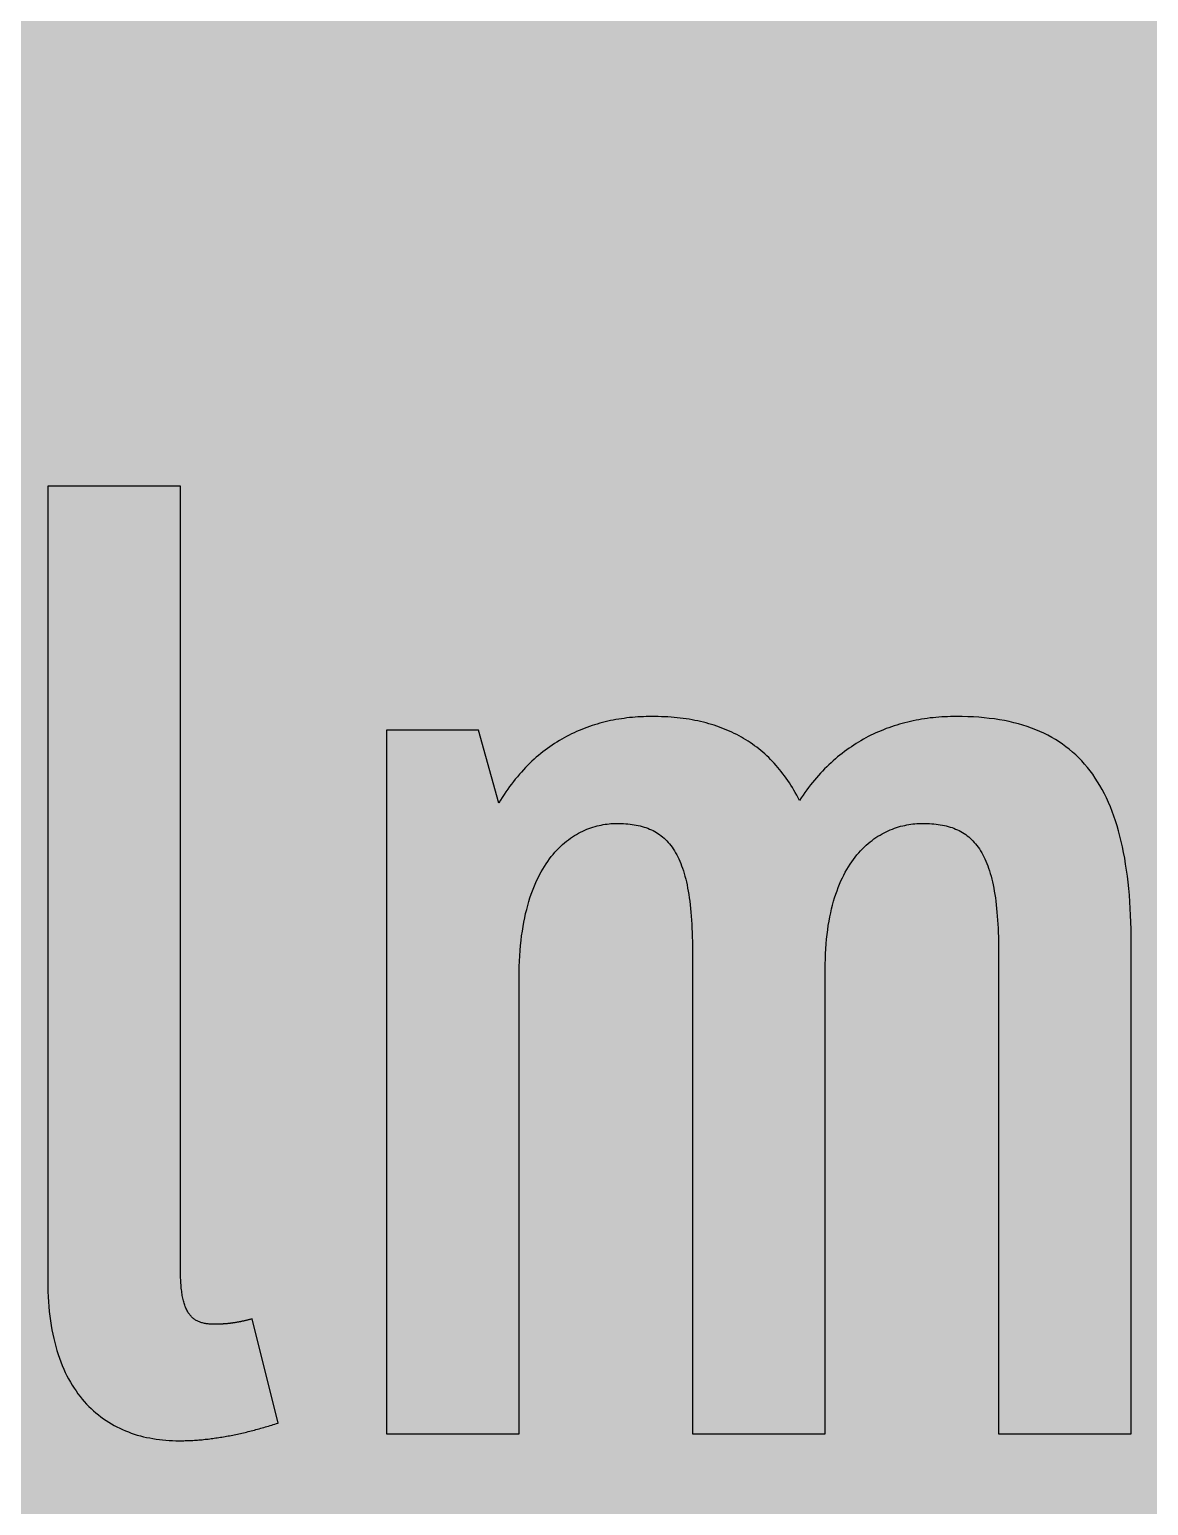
# Model space of a CAD drawing. Header units: millimetres. Extents: x 0 to 212, y 0 to 212.
# Drawn here: x 86.7 to 127.5, y 93.4 to 147.2 of the extents above; entities that cross this region are included whole.
import ezdxf

# ---------------------------------------------------------------- set-up
doc = ezdxf.new("R2010")
doc.units = ezdxf.units.MM

msp = doc.modelspace()

# ---------------------------------------------------------------- hatches: boundary and pattern name
for color, points in [(254, [(14.1633, 0.0536), (13.9878, 0.0533), (13.8125, 0.0559), (13.6373, 0.061), (13.462, 0.0686), (13.2893, 0.0787), (13.114, 0.0914), (12.9413, 0.1041), (12.7686, 0.1219), (12.5959, 0.1397), (12.4231, 0.16), (12.2504, 0.1829), (12.0777, 0.2057), (11.9075, 0.2337), (11.7373, 0.2616), (11.5672, 0.2921), (11.397, 0.3251), (11.2268, 0.3607), (11.0592, 0.3988), (10.8915, 0.4369), (10.7239, 0.4775), (10.5562, 0.5207), (10.3886, 0.5664), (10.2235, 0.6121), (10.0584, 0.6629), (9.8933, 0.7137), (9.7307, 0.7671), (9.5682, 0.8204), (9.4056, 0.8788), (9.2431, 0.9373), (9.083, 0.9982), (8.923, 1.0617), (8.763, 1.1252), (8.6055, 1.1938), (8.4455, 1.2624), (8.2906, 1.331), (8.1331, 1.4046), (7.9781, 1.4783), (7.8232, 1.5545), (7.6708, 1.6332), (7.5184, 1.7145), (7.366, 1.7958), (7.2161, 1.8796), (7.0663, 1.966), (6.919, 2.0523), (6.7716, 2.1438), (6.6243, 2.2352), (6.4795, 2.3266), (6.3348, 2.4232), (6.19, 2.5197), (6.0477, 2.6187), (5.908, 2.7178), (5.7683, 2.8194), (5.6286, 2.9235), (5.4915, 3.0302), (5.3543, 3.1369), (5.2197, 3.2461), (5.0851, 3.3579), (4.953, 3.4722), (4.8209, 3.5865), (4.6914, 3.7033), (4.5644, 3.8202), (4.4348, 3.9395), (4.3104, 4.0615), (4.1859, 4.1859), (4.0615, 4.3104), (3.9395, 4.4348), (3.8202, 4.5618), (3.7033, 4.6914), (3.5865, 4.8209), (3.4722, 4.953), (3.3579, 5.0851), (3.2487, 5.2197), (3.1369, 5.3543), (3.0302, 5.4915), (2.9235, 5.6286), (2.8194, 5.7683), (2.7178, 5.908), (2.6187, 6.0477), (2.5197, 6.19), (2.4232, 6.3348), (2.3266, 6.477), (2.2352, 6.6243), (2.1438, 6.7691), (2.0523, 6.9164), (1.966, 7.0663), (1.8796, 7.2161), (1.7958, 7.366), (1.7145, 7.5184), (1.6332, 7.6708), (1.5545, 7.8232), (1.4783, 7.9781), (1.4046, 8.1331), (1.331, 8.2906), (1.2598, 8.4455), (1.1913, 8.603), (1.1252, 8.763), (1.0592, 8.923), (0.9982, 9.083), (0.9373, 9.2431), (0.8763, 9.4056), (0.8204, 9.5682), (0.7645, 9.7307), (0.7112, 9.8933), (0.6604, 10.0584), (0.6121, 10.2235), (0.5639, 10.3911), (0.5207, 10.5562), (0.4775, 10.7239), (0.4343, 10.8915), (0.3962, 11.0592), (0.3607, 11.2268), (0.3251, 11.397), (0.2921, 11.5672), (0.2616, 11.7373), (0.2311, 11.9075), (0.2057, 12.0802), (0.1803, 12.2504), (0.1575, 12.4231), (0.1372, 12.5959), (0.1194, 12.7686), (0.1041, 12.9413), (0.0889, 13.1166), (0.0787, 13.2893), (0.0686, 13.4645), (0.061, 13.6373), (0.0559, 13.8125), (0.0508, 13.9878), (0.0508, 14.163), (0.0522, 197.6092), (0.0508, 197.7822), (0.0559, 197.9574), (0.061, 198.1327), (0.0686, 198.308), (0.0787, 198.4807), (0.0889, 198.6559), (0.1041, 198.8287), (0.1194, 199.0014), (0.1372, 199.1741), (0.1575, 199.3468), (0.1803, 199.5195), (0.2057, 199.6923), (0.2311, 199.8624), (0.2616, 200.0326), (0.2921, 200.2028), (0.3251, 200.373), (0.3607, 200.5432), (0.3962, 200.7108), (0.4343, 200.8784), (0.4775, 201.0461), (0.5207, 201.2137), (0.5639, 201.3814), (0.6121, 201.5465), (0.6604, 201.7116), (0.7112, 201.8767), (0.7645, 202.0392), (0.8204, 202.2018), (0.8763, 202.3643), (0.9373, 202.5269), (0.9982, 202.6869), (1.0592, 202.8469), (1.1252, 203.007), (1.1913, 203.1644), (1.2598, 203.3245), (1.331, 203.4794), (1.4046, 203.6369), (1.4783, 203.7918), (1.5545, 203.9468), (1.6332, 204.0992), (1.7145, 204.2516), (1.7958, 204.404), (1.8796, 204.5538), (1.966, 204.7037), (2.0523, 204.851), (2.1438, 204.9983), (2.2352, 205.1456), (2.3266, 205.2904), (2.4232, 205.4352), (2.5197, 205.58), (2.6187, 205.7222), (2.7178, 205.8619), (2.8194, 206.0016), (2.9235, 206.1413), (3.0302, 206.2785), (3.1369, 206.4156), (3.2487, 206.5503), (3.3579, 206.6849), (3.4722, 206.817), (3.5865, 206.949), (3.7033, 207.0786), (3.8202, 207.2056), (3.9395, 207.3351), (4.0615, 207.4596), (4.1859, 207.584), (4.3104, 207.7085), (4.4348, 207.8304), (4.5644, 207.9498), (4.6914, 208.0666), (4.8209, 208.1835), (4.953, 208.2978), (5.0851, 208.4121), (5.2197, 208.5213), (5.3543, 208.6331), (5.4915, 208.7397), (5.6286, 208.8464), (5.7683, 208.9506), (5.908, 209.0522), (6.0477, 209.1512), (6.19, 209.2503), (6.3348, 209.3468), (6.4795, 209.4433), (6.6243, 209.5348), (6.7716, 209.6262), (6.919, 209.7176), (7.0663, 209.804), (7.2161, 209.8904), (7.366, 209.9742), (7.5184, 210.0555), (7.6708, 210.1367), (7.8232, 210.2155), (7.9781, 210.2917), (8.1331, 210.3653), (8.2906, 210.439), (8.4455, 210.5101), (8.6055, 210.5787), (8.763, 210.6447), (8.923, 210.7108), (9.083, 210.7717), (9.2431, 210.8327), (9.4056, 210.8937), (9.5682, 210.9495), (9.7307, 211.0054), (9.8933, 211.0588), (10.0584, 211.1096), (10.2235, 211.1578), (10.3886, 211.2061), (10.5562, 211.2493), (10.7239, 211.2924), (10.8915, 211.3356), (11.0592, 211.3737), (11.2268, 211.4093), (11.397, 211.4448), (11.5672, 211.4779), (11.7373, 211.5083), (11.9075, 211.5388), (12.0777, 211.5642), (12.2504, 211.5896), (12.4231, 211.6125), (12.5959, 211.6328), (12.7686, 211.6506), (12.9413, 211.6658), (13.114, 211.6811), (13.2893, 211.6912), (13.462, 211.7014), (13.6373, 211.709), (13.8125, 211.7141), (13.9878, 211.7192), (14.163, 211.7192), (197.6078, 211.7203), (197.7822, 211.7192), (197.9574, 211.7141), (198.1327, 211.709), (198.3054, 211.7014), (198.4807, 211.6912), (198.6534, 211.6811), (198.8287, 211.6658), (199.0014, 211.6506), (199.1741, 211.6328), (199.3468, 211.6125), (199.5195, 211.5896), (199.6897, 211.5642), (199.8624, 211.5388), (200.0326, 211.5083), (200.2028, 211.4779), (200.373, 211.4448), (200.5432, 211.4093), (200.7108, 211.3737), (200.8784, 211.3356), (201.0461, 211.2924), (201.2137, 211.2493), (201.3788, 211.2061), (201.5465, 211.1578), (201.7116, 211.1096), (201.8767, 211.0588), (202.0392, 211.0054), (202.2018, 210.9495), (202.3643, 210.8937), (202.5269, 210.8327), (202.6869, 210.7717), (202.8469, 210.7108), (203.007, 210.6447), (203.167, 210.5787), (203.3245, 210.5101), (203.4794, 210.439), (203.6369, 210.3653), (203.7918, 210.2917), (203.9468, 210.2155), (204.0992, 210.1367), (204.2516, 210.0555), (204.404, 209.9742), (204.5538, 209.8904), (204.7037, 209.804), (204.8535, 209.7176), (205.0009, 209.6262), (205.1456, 209.5348), (205.293, 209.4433), (205.4352, 209.3468), (205.58, 209.2503), (205.7222, 209.1512), (205.8619, 209.0522), (206.0016, 208.9506), (206.1413, 208.8464), (206.2785, 208.7397), (206.4156, 208.6331), (206.5503, 208.5213), (206.6849, 208.4121), (206.817, 208.2978), (206.949, 208.1835), (207.0786, 208.0666), (207.2081, 207.9498), (207.3351, 207.8304), (207.4596, 207.7085), (207.584, 207.584), (207.7085, 207.4596), (207.8304, 207.3351), (207.9498, 207.2056), (208.0666, 207.0786), (208.1835, 206.949), (208.2978, 206.817), (208.4121, 206.6849), (208.5238, 206.5503), (208.6331, 206.4156), (208.7397, 206.2785), (208.8464, 206.1413), (208.9506, 206.0016), (209.0522, 205.8619), (209.1512, 205.7222), (209.2503, 205.58), (209.3468, 205.4352), (209.4433, 205.2904), (209.5348, 205.1456), (209.6262, 204.9983), (209.7176, 204.851), (209.804, 204.7037), (209.8904, 204.5538), (209.9742, 204.404), (210.0555, 204.2516), (210.1367, 204.0992), (210.2155, 203.9468), (210.2917, 203.7918), (210.3653, 203.6369), (210.439, 203.4794), (210.5076, 203.3245), (210.5762, 203.1644), (210.6447, 203.007), (210.7082, 202.8469), (210.7717, 202.6869), (210.8327, 202.5269), (210.8911, 202.3643), (210.9495, 202.2018), (211.0029, 202.0392), (211.0562, 201.8767), (211.107, 201.7116), (211.1578, 201.5465), (211.2035, 201.3814), (211.2493, 201.2137), (211.2924, 201.0461), (211.3331, 200.8784), (211.3712, 200.7108), (211.4093, 200.5432), (211.4448, 200.373), (211.4779, 200.2028), (211.5083, 200.0326), (211.5363, 199.8624), (211.5642, 199.6923), (211.5871, 199.5195), (211.6099, 199.3468), (211.6303, 199.1741), (211.648, 199.0014), (211.6658, 198.8287), (211.6785, 198.6559), (211.6912, 198.4807), (211.7014, 198.308), (211.709, 198.1327), (211.7141, 197.9574), (211.7166, 197.7822), (211.7166, 197.6069), (211.7189, 14.1647), (211.7166, 13.9878), (211.7141, 13.8125), (211.709, 13.6373), (211.7014, 13.4645), (211.6912, 13.2893), (211.6785, 13.1166), (211.6658, 12.9413), (211.648, 12.7686), (211.6303, 12.5959), (211.6099, 12.4231), (211.5871, 12.2504), (211.5642, 12.0802), (211.5363, 11.9075), (211.5083, 11.7373), (211.4779, 11.5672), (211.4448, 11.397), (211.4093, 11.2268), (211.3712, 11.0592), (211.3331, 10.8915), (211.2924, 10.7239), (211.2493, 10.5562), (211.2035, 10.3911), (211.1578, 10.2235), (211.107, 10.0584), (211.0562, 9.8933), (211.0029, 9.7307), (210.9495, 9.5682), (210.8911, 9.4056), (210.8327, 9.2431), (210.7717, 9.083), (210.7082, 8.923), (210.6447, 8.763), (210.5762, 8.603), (210.5076, 8.4455), (210.439, 8.2906), (210.3653, 8.1331), (210.2917, 7.9781), (210.2155, 7.8232), (210.1367, 7.6708), (210.0555, 7.5184), (209.9742, 7.366), (209.8904, 7.2161), (209.804, 7.0663), (209.7176, 6.9164), (209.6262, 6.7691), (209.5348, 6.6243), (209.4433, 6.477), (209.3468, 6.3348), (209.2503, 6.19), (209.1512, 6.0477), (209.0522, 5.908), (208.9506, 5.7683), (208.8464, 5.6286), (208.7397, 5.4915), (208.6331, 5.3543), (208.5238, 5.2197), (208.4121, 5.0851), (208.2978, 4.953), (208.1835, 4.8209), (208.0666, 4.6914), (207.9498, 4.5618), (207.8304, 4.4348), (207.7085, 4.3104), (207.584, 4.1859), (207.4596, 4.0615), (207.3351, 3.9395), (207.2081, 3.8202), (207.0786, 3.7033), (206.949, 3.5865), (206.817, 3.4722), (206.6849, 3.3579), (206.5503, 3.2461), (206.4156, 3.1369), (206.2785, 3.0302), (206.1413, 2.9235), (206.0016, 2.8194), (205.8619, 2.7178), (205.7222, 2.6187), (205.58, 2.5197), (205.4352, 2.4232), (205.293, 2.3266), (205.1456, 2.2352), (205.0009, 2.1438), (204.8535, 2.0523), (204.7037, 1.966), (204.5538, 1.8796), (204.404, 1.7958), (204.2516, 1.7145), (204.0992, 1.6332), (203.9468, 1.5545), (203.7918, 1.4783), (203.6369, 1.4046), (203.4794, 1.331), (203.3245, 1.2624), (203.167, 1.1938), (203.007, 1.1252), (202.8469, 1.0617), (202.6869, 0.9982), (202.5269, 0.9373), (202.3643, 0.8788), (202.2018, 0.8204), (202.0392, 0.7671), (201.8767, 0.7137), (201.7116, 0.6629), (201.5465, 0.6121), (201.3788, 0.5664), (201.2137, 0.5207), (201.0461, 0.4775), (200.8784, 0.4369), (200.7108, 0.3988), (200.5432, 0.3607), (200.373, 0.3251), (200.2028, 0.2921), (200.0326, 0.2616), (199.8624, 0.2337), (199.6897, 0.2057), (199.5195, 0.1829), (199.3468, 0.16), (199.1741, 0.1397), (199.0014, 0.1219), (198.8287, 0.1041), (198.6534, 0.0914), (198.4807, 0.0787), (198.3054, 0.0686), (198.1327, 0.061), (197.9574, 0.0559), (197.7822, 0.0533), (197.6069, 0.0533)]), (59, [(94.8228, 100.2065), (94.7953, 100.1979), (94.7699, 100.1928), (94.7445, 100.1852), (94.7217, 100.1776), (94.6963, 100.1725), (94.6709, 100.1649), (94.648, 100.1598), (94.6226, 100.1547), (94.5972, 100.1471), (94.5744, 100.142), (94.549, 100.137), (94.5261, 100.1319), (94.5032, 100.1268), (94.4778, 100.1217), (94.455, 100.1166), (94.4321, 100.1116), (94.4093, 100.1065), (94.3864, 100.1014), (94.3635, 100.0989), (94.3407, 100.0938), (94.3178, 100.0887), (94.295, 100.0862), (94.2721, 100.0811), (94.2492, 100.0785), (94.2264, 100.0735), (94.2061, 100.0709), (94.1832, 100.0658), (94.1603, 100.0633), (94.14, 100.0608), (94.1172, 100.0557), (94.0968, 100.0531), (94.074, 100.0506), (94.0537, 100.0481), (94.0308, 100.0455), (94.0105, 100.043), (93.9902, 100.0404), (93.9698, 100.0379), (93.947, 100.0354), (93.9267, 100.0328), (93.9063, 100.0303), (93.886, 100.0303), (93.8657, 100.0277), (93.8454, 100.0252), (93.8251, 100.0227), (93.8047, 100.0227), (93.7844, 100.0201), (93.7641, 100.0201), (93.7463, 100.0176), (93.726, 100.0176), (93.7057, 100.015), (93.6854, 100.015), (93.6676, 100.0125), (93.6473, 100.0125), (93.6269, 100.0125), (93.6092, 100.01), (93.5888, 100.01), (93.5711, 100.01), (93.5507, 100.01), (93.533, 100.01), (93.5126, 100.0074), (93.4949, 100.0074), (93.4771, 100.0074), (93.4568, 100.0074), (93.439, 100.0074), (93.4009, 100.0074), (93.3628, 100.01), (93.3247, 100.01), (93.2866, 100.0125), (93.251, 100.015), (93.2155, 100.0201), (93.1799, 100.0227), (93.1443, 100.0277), (93.1113, 100.0328), (93.0783, 100.0404), (93.0453, 100.0481), (93.0123, 100.0557), (92.9818, 100.0633), (92.9513, 100.0735), (92.9208, 100.0836), (92.8929, 100.0938), (92.8624, 100.1065), (92.8345, 100.1192), (92.8065, 100.1319), (92.7811, 100.1471), (92.7532, 100.1624), (92.7278, 100.1801), (92.7024, 100.1979), (92.6795, 100.2157), (92.6567, 100.236), (92.6313, 100.2563), (92.6109, 100.2792), (92.5881, 100.3021), (92.5678, 100.3249), (92.5449, 100.3503), (92.5271, 100.3757), (92.5068, 100.4037), (92.489, 100.4316), (92.4687, 100.4595), (92.4535, 100.4926), (92.4357, 100.523), (92.4179, 100.5561), (92.4027, 100.5916), (92.3874, 100.6272), (92.3747, 100.6627), (92.3595, 100.7008), (92.3468, 100.7415), (92.3341, 100.7821), (92.3214, 100.8253), (92.3112, 100.8685), (92.2985, 100.9142), (92.2884, 100.9599), (92.2782, 101.0082), (92.2706, 101.0564), (92.263, 101.1072), (92.2528, 101.1606), (92.2477, 101.2139), (92.2401, 101.2698), (92.2325, 101.3257), (92.2274, 101.3841), (92.2223, 101.4451), (92.2198, 101.506), (92.2147, 101.5695), (92.2122, 101.633), (92.2096, 101.6991), (92.2071, 101.7676), (92.2045, 101.8388), (92.2045, 101.9099), (92.2045, 101.9835), (92.2059, 130.5814), (87.3647, 130.5814), (87.3647, 101.5901), (87.3658, 101.3943), (87.3709, 101.2038), (87.3785, 101.0158), (87.3887, 100.8304), (87.4014, 100.6526), (87.4192, 100.4748), (87.4395, 100.3021), (87.4624, 100.1319), (87.4878, 99.9668), (87.5157, 99.8042), (87.5462, 99.6467), (87.5817, 99.4918), (87.6173, 99.3394), (87.6579, 99.1921), (87.6986, 99.0473), (87.7443, 98.9076), (87.79, 98.7679), (87.8408, 98.6358), (87.8916, 98.5037), (87.9475, 98.3767), (88.0034, 98.2523), (88.0643, 98.1304), (88.1253, 98.0135), (88.1888, 97.8992), (88.2548, 97.7875), (88.3234, 97.6808), (88.3945, 97.5766), (88.4657, 97.475), (88.5419, 97.376), (88.6181, 97.2795), (88.6968, 97.188), (88.7781, 97.0991), (88.8594, 97.0128), (88.9432, 96.9315), (89.0295, 96.8502), (89.1184, 96.774), (89.2099, 96.7003), (89.3013, 96.6292), (89.3928, 96.5606), (89.4893, 96.4971), (89.5858, 96.4336), (89.6823, 96.3752), (89.7814, 96.3193), (89.883, 96.266), (89.9871, 96.2152), (90.0887, 96.1669), (90.1954, 96.1212), (90.3021, 96.0806), (90.4088, 96.0399), (90.518, 96.0044), (90.6297, 95.9688), (90.7415, 95.9383), (90.8533, 95.9079), (90.9676, 95.8825), (91.0819, 95.8596), (91.1962, 95.8367), (91.313, 95.819), (91.4324, 95.8037), (91.5492, 95.791), (91.6686, 95.7783), (91.7905, 95.7707), (91.9099, 95.7656), (92.0318, 95.7605), (92.1537, 95.7605), (92.2096, 95.7605), (92.2655, 95.7605), (92.3214, 95.7605), (92.3773, 95.7631), (92.4331, 95.7631), (92.489, 95.7656), (92.5449, 95.7682), (92.5982, 95.7707), (92.6541, 95.7732), (92.71, 95.7783), (92.7659, 95.7809), (92.8218, 95.7859), (92.8776, 95.7885), (92.9335, 95.7936), (92.9894, 95.7986), (93.0453, 95.8037), (93.1012, 95.8113), (93.157, 95.8164), (93.2129, 95.8215), (93.2688, 95.8291), (93.3221, 95.8367), (93.378, 95.8444), (93.4339, 95.852), (93.4898, 95.8596), (93.5457, 95.8672), (93.6015, 95.8748), (93.6574, 95.885), (93.7158, 95.8926), (93.7717, 95.9028), (93.8276, 95.9129), (93.8835, 95.9231), (93.9394, 95.9333), (93.9952, 95.9434), (94.0511, 95.9536), (94.107, 95.9663), (94.1629, 95.9764), (94.2188, 95.9891), (94.2772, 96.0018), (94.3331, 96.012), (94.3889, 96.0247), (94.4448, 96.0374), (94.5032, 96.0526), (94.5591, 96.0653), (94.615, 96.078), (94.6709, 96.0933), (94.7293, 96.106), (94.7852, 96.1212), (94.8436, 96.1365), (94.8995, 96.1492), (94.9554, 96.1644), (95.0138, 96.1796), (95.0697, 96.1974), (95.1281, 96.2127), (95.184, 96.2279), (95.2424, 96.2457), (95.2983, 96.2609), (95.3567, 96.2787), (95.4151, 96.2939), (95.471, 96.3117), (95.5294, 96.3295), (95.5878, 96.3473), (95.6437, 96.3651), (95.7021, 96.3828), (95.7605, 96.4032)]), (59, [(115.7153, 96.0092), (115.7153, 112.9492), (115.7148, 113.1443), (115.7199, 113.3373), (115.7275, 113.5253), (115.7376, 113.7082), (115.7503, 113.886), (115.7656, 114.0612), (115.7859, 114.2314), (115.8062, 114.3965), (115.8291, 114.5591), (115.857, 114.714), (115.885, 114.869), (115.9154, 115.0163), (115.9485, 115.1611), (115.984, 115.3033), (116.0221, 115.4405), (116.0602, 115.5725), (116.1034, 115.7021), (116.1466, 115.8265), (116.1923, 115.9485), (116.2406, 116.0678), (116.2888, 116.1821), (116.3422, 116.2914), (116.393, 116.398), (116.4488, 116.5022), (116.5047, 116.6012), (116.5631, 116.6978), (116.6216, 116.7917), (116.6825, 116.8806), (116.7435, 116.967), (116.807, 117.0508), (116.8705, 117.1321), (116.9365, 117.2083), (117.0026, 117.282), (117.0711, 117.3531), (117.1397, 117.4191), (117.2083, 117.4852), (117.2794, 117.5461), (117.3505, 117.6045), (117.4217, 117.6604), (117.4928, 117.7138), (117.5664, 117.7646), (117.6401, 117.8128), (117.7138, 117.8585), (117.7874, 117.9017), (117.8636, 117.9398), (117.9373, 117.9779), (118.0135, 118.0135), (118.0897, 118.0465), (118.1633, 118.077), (118.2395, 118.1049), (118.3157, 118.1303), (118.3919, 118.1532), (118.4656, 118.176), (118.5418, 118.1938), (118.6155, 118.2116), (118.6917, 118.2268), (118.7653, 118.2395), (118.839, 118.2522), (118.9126, 118.2624), (118.9863, 118.27), (119.0574, 118.2751), (119.1285, 118.2802), (119.1997, 118.2827), (119.2682, 118.2827), (119.3546, 118.2827), (119.4384, 118.2802), (119.5197, 118.2751), (119.601, 118.27), (119.6823, 118.2649), (119.761, 118.2548), (119.8372, 118.2472), (119.9134, 118.2345), (119.9871, 118.2218), (120.0607, 118.2065), (120.1318, 118.1887), (120.203, 118.171), (120.2715, 118.1506), (120.3401, 118.1278), (120.4062, 118.1049), (120.4722, 118.077), (120.5357, 118.049), (120.5992, 118.0186), (120.6602, 117.9855), (120.7211, 117.9525), (120.7795, 117.9144), (120.838, 117.8738), (120.8938, 117.8331), (120.9472, 117.79), (121.0005, 117.7442), (121.0539, 117.6934), (121.1047, 117.6426), (121.1529, 117.5893), (121.2012, 117.5334), (121.2469, 117.475), (121.2926, 117.414), (121.3383, 117.3505), (121.3815, 117.282), (121.4222, 117.2134), (121.4628, 117.1397), (121.5009, 117.0661), (121.539, 116.9873), (121.5746, 116.906), (121.6076, 116.8222), (121.6406, 116.7359), (121.6736, 116.6444), (121.7041, 116.553), (121.7346, 116.4565), (121.7625, 116.3574), (121.7879, 116.2533), (121.8133, 116.1491), (121.8362, 116.0399), (121.859, 115.9256), (121.8819, 115.8113), (121.9022, 115.6919), (121.92, 115.5675), (121.9352, 115.443), (121.953, 115.3135), (121.9657, 115.1788), (121.9784, 115.0417), (121.9911, 114.902), (122.0013, 114.7572), (122.0114, 114.6099), (122.0191, 114.4575), (122.0241, 114.3), (122.0292, 114.14), (122.0318, 113.9774), (122.0343, 113.8098), (122.0343, 113.6371), (122.0364, 96.0092), (126.8772, 96.0092), (126.8772, 113.8876), (126.8755, 114.1552), (126.8705, 114.4194), (126.8628, 114.6785), (126.8527, 114.9325), (126.84, 115.1814), (126.8247, 115.4252), (126.807, 115.6665), (126.7866, 115.9027), (126.7638, 116.1339), (126.7358, 116.3599), (126.7054, 116.5809), (126.6723, 116.7968), (126.6368, 117.0102), (126.5987, 117.2185), (126.558, 117.4217), (126.5123, 117.6198), (126.4641, 117.8154), (126.4133, 118.0059), (126.3599, 118.1913), (126.304, 118.3716), (126.2431, 118.5469), (126.1796, 118.7196), (126.1135, 118.8872), (126.045, 119.0498), (125.9738, 119.2098), (125.8976, 119.3648), (125.8189, 119.5146), (125.7351, 119.6619), (125.6513, 119.8016), (125.5624, 119.9388), (125.4709, 120.0734), (125.3769, 120.203), (125.2779, 120.3274), (125.1763, 120.4468), (125.0696, 120.5636), (124.9629, 120.6754), (124.8512, 120.7821), (124.7369, 120.8862), (124.6175, 120.9853), (124.4956, 121.0818), (124.3711, 121.1732), (124.2416, 121.2596), (124.1095, 121.3434), (123.9749, 121.4222), (123.8352, 121.4984), (123.6929, 121.5695), (123.5456, 121.6355), (123.3957, 121.699), (123.2433, 121.76), (123.0859, 121.8133), (122.9258, 121.8667), (122.7607, 121.9124), (122.5931, 121.9556), (122.4229, 121.9962), (122.2477, 122.0318), (122.0673, 122.0648), (121.887, 122.0927), (121.699, 122.1156), (121.5111, 122.1384), (121.3155, 122.1537), (121.1199, 122.1664), (120.9167, 122.1765), (120.7135, 122.1816), (120.5052, 122.1842), (120.396, 122.1842), (120.2868, 122.1816), (120.1801, 122.1765), (120.0734, 122.1715), (119.9667, 122.1664), (119.8601, 122.1588), (119.7534, 122.1486), (119.6492, 122.1384), (119.5426, 122.1283), (119.4384, 122.113), (119.3343, 122.1003), (119.2327, 122.0826), (119.1285, 122.0648), (119.0269, 122.047), (118.9253, 122.0267), (118.8237, 122.0038), (118.7247, 121.981), (118.6231, 121.9556), (118.524, 121.9302), (118.425, 121.9022), (118.3284, 121.8717), (118.2294, 121.8413), (118.1329, 121.8082), (118.0363, 121.7752), (117.9398, 121.7397), (117.8458, 121.7016), (117.7519, 121.6635), (117.6579, 121.6254), (117.5639, 121.5822), (117.4699, 121.539), (117.3785, 121.4958), (117.287, 121.4501), (117.1981, 121.4018), (117.1067, 121.351), (117.0178, 121.3002), (116.9289, 121.2494), (116.8425, 121.1961), (116.7562, 121.1402), (116.6698, 121.0818), (116.5835, 121.0234), (116.4996, 120.9624), (116.4158, 120.9015), (116.332, 120.838), (116.2482, 120.7719), (116.1669, 120.7059), (116.0856, 120.6373), (116.0069, 120.5687), (115.9281, 120.4951), (115.8494, 120.4214), (115.7707, 120.3477), (115.6945, 120.2715), (115.6183, 120.1928), (115.5446, 120.1141), (115.4684, 120.0302), (115.3947, 119.949), (115.3236, 119.8626), (115.2525, 119.7762), (115.1814, 119.6873), (115.1103, 119.5984), (115.0417, 119.507), (114.9731, 119.413), (114.9071, 119.3165), (114.841, 119.22), (114.775, 119.1209), (114.7267, 119.2174), (114.6759, 119.314), (114.6251, 119.4054), (114.5718, 119.4968), (114.5184, 119.5883), (114.4651, 119.6772), (114.4092, 119.7635), (114.3508, 119.8474), (114.2949, 119.9312), (114.234, 120.015), (114.1755, 120.0963), (114.1146, 120.175), (114.0511, 120.2512), (113.9876, 120.3274), (113.9241, 120.4011), (113.858, 120.4747), (113.792, 120.5459), (113.7234, 120.617), (113.6548, 120.683), (113.5837, 120.7516), (113.5126, 120.8151), (113.4415, 120.8786), (113.3678, 120.9421), (113.2942, 121.0031), (113.218, 121.0615), (113.1418, 121.1174), (113.063, 121.1732), (112.9843, 121.2291), (112.9055, 121.2799), (112.8243, 121.3333), (112.7404, 121.3815), (112.6566, 121.4298), (112.5728, 121.478), (112.4864, 121.5212), (112.4001, 121.5669), (112.3137, 121.6076), (112.2248, 121.6482), (112.1334, 121.6889), (112.0419, 121.7244), (111.9505, 121.7625), (111.8565, 121.7955), (111.7625, 121.8286), (111.666, 121.8616), (111.5695, 121.8921), (111.4704, 121.92), (111.3714, 121.9479), (111.2723, 121.9733), (111.1707, 121.9962), (111.0691, 122.0191), (110.965, 122.0419), (110.8583, 122.0597), (110.7542, 122.08), (110.6449, 122.0953), (110.5383, 122.1105), (110.429, 122.1257), (110.3173, 122.1359), (110.2055, 122.1486), (110.0938, 122.1588), (109.9795, 122.1664), (109.8652, 122.1715), (109.7483, 122.1765), (109.6289, 122.1816), (109.5121, 122.1842), (109.3927, 122.1842), (109.2886, 122.1842), (109.187, 122.1816), (109.0879, 122.1765), (108.9863, 122.174), (108.8847, 122.1664), (108.7831, 122.1588), (108.6841, 122.1511), (108.5825, 122.141), (108.4834, 122.1283), (108.3818, 122.1156), (108.2827, 122.1029), (108.1837, 122.0876), (108.0846, 122.0699), (107.9856, 122.0521), (107.889, 122.0318), (107.79, 122.0089), (107.6935, 121.986), (107.5969, 121.9606), (107.4979, 121.9352), (107.4039, 121.9073), (107.3074, 121.8794), (107.2109, 121.8489), (107.1169, 121.8159), (107.0229, 121.7828), (106.9289, 121.7473), (106.8349, 121.7092), (106.7435, 121.6711), (106.6495, 121.633), (106.5581, 121.5898), (106.4666, 121.5466), (106.3752, 121.5009), (106.2863, 121.4552), (106.1974, 121.4069), (106.1085, 121.3561), (106.0196, 121.3053), (105.9332, 121.252), (105.8469, 121.1961), (105.7605, 121.1402), (105.6742, 121.0818), (105.5903, 121.0208), (105.5065, 120.9599), (105.4227, 120.8964), (105.3389, 120.8303), (105.2576, 120.7618), (105.1763, 120.6932), (105.0976, 120.6221), (105.0188, 120.5484), (104.9401, 120.4747), (104.8614, 120.3985), (104.7852, 120.3198), (104.709, 120.2411), (104.6353, 120.1572), (104.5616, 120.0734), (104.488, 119.9871), (104.4143, 119.9007), (104.3432, 119.8118), (104.2746, 119.7178), (104.206, 119.6264), (104.1375, 119.5299), (104.0689, 119.4333), (104.0028, 119.3317), (103.9368, 119.2301), (103.8733, 119.1285), (103.8098, 119.0219), (103.0704, 121.69), (99.7133, 121.69), (99.7133, 96.0092), (104.5531, 96.0092), (104.5531, 112.6529), (104.554, 112.8598), (104.5591, 113.063), (104.5667, 113.2611), (104.5769, 113.4542), (104.5896, 113.6447), (104.6048, 113.8301), (104.6251, 114.0079), (104.6455, 114.1832), (104.6709, 114.3533), (104.6963, 114.521), (104.7267, 114.6835), (104.7572, 114.841), (104.7902, 114.9934), (104.8283, 115.1433), (104.8664, 115.2855), (104.9071, 115.4278), (104.9477, 115.5649), (104.9934, 115.697), (105.0392, 115.824), (105.0874, 115.9485), (105.1382, 116.0704), (105.1916, 116.1872), (105.2449, 116.299), (105.2982, 116.4082), (105.3567, 116.5123), (105.4151, 116.6165), (105.4735, 116.713), (105.5345, 116.807), (105.598, 116.8984), (105.6615, 116.9873), (105.7275, 117.0711), (105.7935, 117.1524), (105.8596, 117.2286), (105.9282, 117.3048), (105.9967, 117.3759), (106.0653, 117.4445), (106.1364, 117.508), (106.2076, 117.5715), (106.2812, 117.6299), (106.3523, 117.6858), (106.426, 117.7392), (106.4997, 117.79), (106.5733, 117.8357), (106.647, 117.8814), (106.7232, 117.9246), (106.7968, 117.9627), (106.873, 118.0008), (106.9467, 118.0338), (107.0229, 118.0668), (107.0966, 118.0948), (107.1728, 118.1227), (107.2464, 118.1481), (107.3226, 118.171), (107.3963, 118.1913), (107.4699, 118.2091), (107.5436, 118.2243), (107.6173, 118.2395), (107.6884, 118.2497), (107.7595, 118.2599), (107.8306, 118.2675), (107.9017, 118.2751), (107.9703, 118.2776), (108.0389, 118.2827), (108.1075, 118.2827), (108.1913, 118.2827), (108.2751, 118.2802), (108.3589, 118.2751), (108.4402, 118.27), (108.519, 118.2649), (108.5977, 118.2548), (108.6739, 118.2472), (108.7501, 118.2345), (108.8263, 118.2218), (108.8974, 118.2065), (108.9711, 118.1887), (109.0422, 118.171), (109.1108, 118.1506), (109.1794, 118.1278), (109.2454, 118.1049), (109.3114, 118.077), (109.3749, 118.049), (109.4359, 118.0186), (109.4994, 117.9855), (109.5578, 117.9525), (109.6162, 117.9144), (109.6747, 117.8738), (109.7305, 117.8331), (109.7864, 117.79), (109.8398, 117.7442), (109.8906, 117.6934), (109.9414, 117.6426), (109.9922, 117.5893), (110.0379, 117.5334), (110.0861, 117.475), (110.1319, 117.414), (110.175, 117.3505), (110.2182, 117.282), (110.2589, 117.2134), (110.2995, 117.1397), (110.3376, 117.0661), (110.3757, 116.9873), (110.4113, 116.906), (110.4468, 116.8222), (110.4798, 116.7359), (110.5129, 116.6444), (110.5433, 116.553), (110.5713, 116.4565), (110.5992, 116.3574), (110.6272, 116.2533), (110.6526, 116.1491), (110.6754, 116.0399), (110.6983, 115.9256), (110.7186, 115.8113), (110.7389, 115.6919), (110.7567, 115.5675), (110.7745, 115.443), (110.7897, 115.3135), (110.805, 115.1788), (110.8177, 115.0417), (110.8278, 114.902), (110.8405, 114.7572), (110.8481, 114.6099), (110.8558, 114.4575), (110.8608, 114.3), (110.8659, 114.14), (110.871, 113.9774), (110.871, 113.8098), (110.8735, 113.6371), (110.8742, 96.0092)])]:
    msp.add_hatch(color=color).paths.add_polyline_path(points)

# ---------------------------------------------------------------- linework, layer by layer
at = {"color": 59}
for points in [[(94.8228, 100.2065), (94.7953, 100.1979), (94.7699, 100.1928), (94.7445, 100.1852), (94.7217, 100.1776), (94.6963, 100.1725), (94.6709, 100.1649), (94.648, 100.1598), (94.6226, 100.1547), (94.5972, 100.1471), (94.5744, 100.142), (94.549, 100.137), (94.5261, 100.1319), (94.5032, 100.1268), (94.4778, 100.1217), (94.455, 100.1166), (94.4321, 100.1116), (94.4093, 100.1065), (94.3864, 100.1014), (94.3635, 100.0989), (94.3407, 100.0938), (94.3178, 100.0887), (94.295, 100.0862), (94.2721, 100.0811), (94.2492, 100.0785), (94.2264, 100.0735), (94.2061, 100.0709), (94.1832, 100.0658), (94.1603, 100.0633), (94.14, 100.0608), (94.1172, 100.0557), (94.0968, 100.0531), (94.074, 100.0506), (94.0537, 100.0481), (94.0308, 100.0455), (94.0105, 100.043), (93.9902, 100.0404), (93.9698, 100.0379), (93.947, 100.0354), (93.9267, 100.0328), (93.9063, 100.0303), (93.886, 100.0303), (93.8657, 100.0277), (93.8454, 100.0252), (93.8251, 100.0227), (93.8047, 100.0227), (93.7844, 100.0201), (93.7641, 100.0201), (93.7463, 100.0176), (93.726, 100.0176), (93.7057, 100.015), (93.6854, 100.015), (93.6676, 100.0125), (93.6473, 100.0125), (93.6269, 100.0125), (93.6092, 100.01), (93.5888, 100.01), (93.5711, 100.01), (93.5507, 100.01), (93.533, 100.01), (93.5126, 100.0074), (93.4949, 100.0074), (93.4771, 100.0074), (93.4568, 100.0074), (93.439, 100.0074), (93.4009, 100.0074), (93.3628, 100.01), (93.3247, 100.01), (93.2866, 100.0125), (93.251, 100.015), (93.2155, 100.0201), (93.1799, 100.0227), (93.1443, 100.0277), (93.1113, 100.0328), (93.0783, 100.0404), (93.0453, 100.0481), (93.0123, 100.0557), (92.9818, 100.0633), (92.9513, 100.0735), (92.9208, 100.0836), (92.8929, 100.0938), (92.8624, 100.1065), (92.8345, 100.1192), (92.8065, 100.1319), (92.7811, 100.1471), (92.7532, 100.1624), (92.7278, 100.1801), (92.7024, 100.1979), (92.6795, 100.2157), (92.6567, 100.236), (92.6313, 100.2563), (92.6109, 100.2792), (92.5881, 100.3021), (92.5678, 100.3249), (92.5449, 100.3503), (92.5271, 100.3757), (92.5068, 100.4037), (92.489, 100.4316), (92.4687, 100.4595), (92.4535, 100.4926), (92.4357, 100.523), (92.4179, 100.5561), (92.4027, 100.5916), (92.3874, 100.6272), (92.3747, 100.6627), (92.3595, 100.7008), (92.3468, 100.7415), (92.3341, 100.7821), (92.3214, 100.8253), (92.3112, 100.8685), (92.2985, 100.9142), (92.2884, 100.9599), (92.2782, 101.0082), (92.2706, 101.0564), (92.263, 101.1072), (92.2528, 101.1606), (92.2477, 101.2139), (92.2401, 101.2698), (92.2325, 101.3257), (92.2274, 101.3841), (92.2223, 101.4451), (92.2198, 101.506), (92.2147, 101.5695), (92.2122, 101.633), (92.2096, 101.6991), (92.2071, 101.7676), (92.2045, 101.8388), (92.2045, 101.9099), (92.2045, 101.9835), (92.2059, 130.5814), (87.3647, 130.5814), (87.3647, 101.5901), (87.3658, 101.3943), (87.3709, 101.2038), (87.3785, 101.0158), (87.3887, 100.8304), (87.4014, 100.6526), (87.4192, 100.4748), (87.4395, 100.3021), (87.4624, 100.1319), (87.4878, 99.9668), (87.5157, 99.8042), (87.5462, 99.6467), (87.5817, 99.4918), (87.6173, 99.3394), (87.6579, 99.1921), (87.6986, 99.0473), (87.7443, 98.9076), (87.79, 98.7679), (87.8408, 98.6358), (87.8916, 98.5037), (87.9475, 98.3767), (88.0034, 98.2523), (88.0643, 98.1304), (88.1253, 98.0135), (88.1888, 97.8992), (88.2548, 97.7875), (88.3234, 97.6808), (88.3945, 97.5766), (88.4657, 97.475), (88.5419, 97.376), (88.6181, 97.2795), (88.6968, 97.188), (88.7781, 97.0991), (88.8594, 97.0128), (88.9432, 96.9315), (89.0295, 96.8502), (89.1184, 96.774), (89.2099, 96.7003), (89.3013, 96.6292), (89.3928, 96.5606), (89.4893, 96.4971), (89.5858, 96.4336), (89.6823, 96.3752), (89.7814, 96.3193), (89.883, 96.266), (89.9871, 96.2152), (90.0887, 96.1669), (90.1954, 96.1212), (90.3021, 96.0806), (90.4088, 96.0399), (90.518, 96.0044), (90.6297, 95.9688), (90.7415, 95.9383), (90.8533, 95.9079), (90.9676, 95.8825), (91.0819, 95.8596), (91.1962, 95.8367), (91.313, 95.819), (91.4324, 95.8037), (91.5492, 95.791), (91.6686, 95.7783), (91.7905, 95.7707), (91.9099, 95.7656), (92.0318, 95.7605), (92.1537, 95.7605), (92.2096, 95.7605), (92.2655, 95.7605), (92.3214, 95.7605), (92.3773, 95.7631), (92.4331, 95.7631), (92.489, 95.7656), (92.5449, 95.7682), (92.5982, 95.7707), (92.6541, 95.7732), (92.71, 95.7783), (92.7659, 95.7809), (92.8218, 95.7859), (92.8776, 95.7885), (92.9335, 95.7936), (92.9894, 95.7986), (93.0453, 95.8037), (93.1012, 95.8113), (93.157, 95.8164), (93.2129, 95.8215), (93.2688, 95.8291), (93.3221, 95.8367), (93.378, 95.8444), (93.4339, 95.852), (93.4898, 95.8596), (93.5457, 95.8672), (93.6015, 95.8748), (93.6574, 95.885), (93.7158, 95.8926), (93.7717, 95.9028), (93.8276, 95.9129), (93.8835, 95.9231), (93.9394, 95.9333), (93.9952, 95.9434), (94.0511, 95.9536), (94.107, 95.9663), (94.1629, 95.9764), (94.2188, 95.9891), (94.2772, 96.0018), (94.3331, 96.012), (94.3889, 96.0247), (94.4448, 96.0374), (94.5032, 96.0526), (94.5591, 96.0653), (94.615, 96.078), (94.6709, 96.0933), (94.7293, 96.106), (94.7852, 96.1212), (94.8436, 96.1365), (94.8995, 96.1492), (94.9554, 96.1644), (95.0138, 96.1796), (95.0697, 96.1974), (95.1281, 96.2127), (95.184, 96.2279), (95.2424, 96.2457), (95.2983, 96.2609), (95.3567, 96.2787), (95.4151, 96.2939), (95.471, 96.3117), (95.5294, 96.3295), (95.5878, 96.3473), (95.6437, 96.3651), (95.7021, 96.3828), (95.7605, 96.4032), (94.8228, 100.2065)], [(115.7153, 96.0092), (115.7153, 112.9492), (115.7148, 113.1443), (115.7199, 113.3373), (115.7275, 113.5253), (115.7376, 113.7082), (115.7503, 113.886), (115.7656, 114.0612), (115.7859, 114.2314), (115.8062, 114.3965), (115.8291, 114.5591), (115.857, 114.714), (115.885, 114.869), (115.9154, 115.0163), (115.9485, 115.1611), (115.984, 115.3033), (116.0221, 115.4405), (116.0602, 115.5725), (116.1034, 115.7021), (116.1466, 115.8265), (116.1923, 115.9485), (116.2406, 116.0678), (116.2888, 116.1821), (116.3422, 116.2914), (116.393, 116.398), (116.4488, 116.5022), (116.5047, 116.6012), (116.5631, 116.6978), (116.6216, 116.7917), (116.6825, 116.8806), (116.7435, 116.967), (116.807, 117.0508), (116.8705, 117.1321), (116.9365, 117.2083), (117.0026, 117.282), (117.0711, 117.3531), (117.1397, 117.4191), (117.2083, 117.4852), (117.2794, 117.5461), (117.3505, 117.6045), (117.4217, 117.6604), (117.4928, 117.7138), (117.5664, 117.7646), (117.6401, 117.8128), (117.7138, 117.8585), (117.7874, 117.9017), (117.8636, 117.9398), (117.9373, 117.9779), (118.0135, 118.0135), (118.0897, 118.0465), (118.1633, 118.077), (118.2395, 118.1049), (118.3157, 118.1303), (118.3919, 118.1532), (118.4656, 118.176), (118.5418, 118.1938), (118.6155, 118.2116), (118.6917, 118.2268), (118.7653, 118.2395), (118.839, 118.2522), (118.9126, 118.2624), (118.9863, 118.27), (119.0574, 118.2751), (119.1285, 118.2802), (119.1997, 118.2827), (119.2682, 118.2827), (119.3546, 118.2827), (119.4384, 118.2802), (119.5197, 118.2751), (119.601, 118.27), (119.6823, 118.2649), (119.761, 118.2548), (119.8372, 118.2472), (119.9134, 118.2345), (119.9871, 118.2218), (120.0607, 118.2065), (120.1318, 118.1887), (120.203, 118.171), (120.2715, 118.1506), (120.3401, 118.1278), (120.4062, 118.1049), (120.4722, 118.077), (120.5357, 118.049), (120.5992, 118.0186), (120.6602, 117.9855), (120.7211, 117.9525), (120.7795, 117.9144), (120.838, 117.8738), (120.8938, 117.8331), (120.9472, 117.79), (121.0005, 117.7442), (121.0539, 117.6934), (121.1047, 117.6426), (121.1529, 117.5893), (121.2012, 117.5334), (121.2469, 117.475), (121.2926, 117.414), (121.3383, 117.3505), (121.3815, 117.282), (121.4222, 117.2134), (121.4628, 117.1397), (121.5009, 117.0661), (121.539, 116.9873), (121.5746, 116.906), (121.6076, 116.8222), (121.6406, 116.7359), (121.6736, 116.6444), (121.7041, 116.553), (121.7346, 116.4565), (121.7625, 116.3574), (121.7879, 116.2533), (121.8133, 116.1491), (121.8362, 116.0399), (121.859, 115.9256), (121.8819, 115.8113), (121.9022, 115.6919), (121.92, 115.5675), (121.9352, 115.443), (121.953, 115.3135), (121.9657, 115.1788), (121.9784, 115.0417), (121.9911, 114.902), (122.0013, 114.7572), (122.0114, 114.6099), (122.0191, 114.4575), (122.0241, 114.3), (122.0292, 114.14), (122.0318, 113.9774), (122.0343, 113.8098), (122.0343, 113.6371), (122.0364, 96.0092), (126.8772, 96.0092), (126.8772, 113.8876), (126.8755, 114.1552), (126.8705, 114.4194), (126.8628, 114.6785), (126.8527, 114.9325), (126.84, 115.1814), (126.8247, 115.4252), (126.807, 115.6665), (126.7866, 115.9027), (126.7638, 116.1339), (126.7358, 116.3599), (126.7054, 116.5809), (126.6723, 116.7968), (126.6368, 117.0102), (126.5987, 117.2185), (126.558, 117.4217), (126.5123, 117.6198), (126.4641, 117.8154), (126.4133, 118.0059), (126.3599, 118.1913), (126.304, 118.3716), (126.2431, 118.5469), (126.1796, 118.7196), (126.1135, 118.8872), (126.045, 119.0498), (125.9738, 119.2098), (125.8976, 119.3648), (125.8189, 119.5146), (125.7351, 119.6619), (125.6513, 119.8016), (125.5624, 119.9388), (125.4709, 120.0734), (125.3769, 120.203), (125.2779, 120.3274), (125.1763, 120.4468), (125.0696, 120.5636), (124.9629, 120.6754), (124.8512, 120.7821), (124.7369, 120.8862), (124.6175, 120.9853), (124.4956, 121.0818), (124.3711, 121.1732), (124.2416, 121.2596), (124.1095, 121.3434), (123.9749, 121.4222), (123.8352, 121.4984), (123.6929, 121.5695), (123.5456, 121.6355), (123.3957, 121.699), (123.2433, 121.76), (123.0859, 121.8133), (122.9258, 121.8667), (122.7607, 121.9124), (122.5931, 121.9556), (122.4229, 121.9962), (122.2477, 122.0318), (122.0673, 122.0648), (121.887, 122.0927), (121.699, 122.1156), (121.5111, 122.1384), (121.3155, 122.1537), (121.1199, 122.1664), (120.9167, 122.1765), (120.7135, 122.1816), (120.5052, 122.1842), (120.396, 122.1842), (120.2868, 122.1816), (120.1801, 122.1765), (120.0734, 122.1715), (119.9667, 122.1664), (119.8601, 122.1588), (119.7534, 122.1486), (119.6492, 122.1384), (119.5426, 122.1283), (119.4384, 122.113), (119.3343, 122.1003), (119.2327, 122.0826), (119.1285, 122.0648), (119.0269, 122.047), (118.9253, 122.0267), (118.8237, 122.0038), (118.7247, 121.981), (118.6231, 121.9556), (118.524, 121.9302), (118.425, 121.9022), (118.3284, 121.8717), (118.2294, 121.8413), (118.1329, 121.8082), (118.0363, 121.7752), (117.9398, 121.7397), (117.8458, 121.7016), (117.7519, 121.6635), (117.6579, 121.6254), (117.5639, 121.5822), (117.4699, 121.539), (117.3785, 121.4958), (117.287, 121.4501), (117.1981, 121.4018), (117.1067, 121.351), (117.0178, 121.3002), (116.9289, 121.2494), (116.8425, 121.1961), (116.7562, 121.1402), (116.6698, 121.0818), (116.5835, 121.0234), (116.4996, 120.9624), (116.4158, 120.9015), (116.332, 120.838), (116.2482, 120.7719), (116.1669, 120.7059), (116.0856, 120.6373), (116.0069, 120.5687), (115.9281, 120.4951), (115.8494, 120.4214), (115.7707, 120.3477), (115.6945, 120.2715), (115.6183, 120.1928), (115.5446, 120.1141), (115.4684, 120.0302), (115.3947, 119.949), (115.3236, 119.8626), (115.2525, 119.7762), (115.1814, 119.6873), (115.1103, 119.5984), (115.0417, 119.507), (114.9731, 119.413), (114.9071, 119.3165), (114.841, 119.22), (114.775, 119.1209), (114.7267, 119.2174), (114.6759, 119.314), (114.6251, 119.4054), (114.5718, 119.4968), (114.5184, 119.5883), (114.4651, 119.6772), (114.4092, 119.7635), (114.3508, 119.8474), (114.2949, 119.9312), (114.234, 120.015), (114.1755, 120.0963), (114.1146, 120.175), (114.0511, 120.2512), (113.9876, 120.3274), (113.9241, 120.4011), (113.858, 120.4747), (113.792, 120.5459), (113.7234, 120.617), (113.6548, 120.683), (113.5837, 120.7516), (113.5126, 120.8151), (113.4415, 120.8786), (113.3678, 120.9421), (113.2942, 121.0031), (113.218, 121.0615), (113.1418, 121.1174), (113.063, 121.1732), (112.9843, 121.2291), (112.9055, 121.2799), (112.8243, 121.3333), (112.7404, 121.3815), (112.6566, 121.4298), (112.5728, 121.478), (112.4864, 121.5212), (112.4001, 121.5669), (112.3137, 121.6076), (112.2248, 121.6482), (112.1334, 121.6889), (112.0419, 121.7244), (111.9505, 121.7625), (111.8565, 121.7955), (111.7625, 121.8286), (111.666, 121.8616), (111.5695, 121.8921), (111.4704, 121.92), (111.3714, 121.9479), (111.2723, 121.9733), (111.1707, 121.9962), (111.0691, 122.0191), (110.965, 122.0419), (110.8583, 122.0597), (110.7542, 122.08), (110.6449, 122.0953), (110.5383, 122.1105), (110.429, 122.1257), (110.3173, 122.1359), (110.2055, 122.1486), (110.0938, 122.1588), (109.9795, 122.1664), (109.8652, 122.1715), (109.7483, 122.1765), (109.6289, 122.1816), (109.5121, 122.1842), (109.3927, 122.1842), (109.2886, 122.1842), (109.187, 122.1816), (109.0879, 122.1765), (108.9863, 122.174), (108.8847, 122.1664), (108.7831, 122.1588), (108.6841, 122.1511), (108.5825, 122.141), (108.4834, 122.1283), (108.3818, 122.1156), (108.2827, 122.1029), (108.1837, 122.0876), (108.0846, 122.0699), (107.9856, 122.0521), (107.889, 122.0318), (107.79, 122.0089), (107.6935, 121.986), (107.5969, 121.9606), (107.4979, 121.9352), (107.4039, 121.9073), (107.3074, 121.8794), (107.2109, 121.8489), (107.1169, 121.8159), (107.0229, 121.7828), (106.9289, 121.7473), (106.8349, 121.7092), (106.7435, 121.6711), (106.6495, 121.633), (106.5581, 121.5898), (106.4666, 121.5466), (106.3752, 121.5009), (106.2863, 121.4552), (106.1974, 121.4069), (106.1085, 121.3561), (106.0196, 121.3053), (105.9332, 121.252), (105.8469, 121.1961), (105.7605, 121.1402), (105.6742, 121.0818), (105.5903, 121.0208), (105.5065, 120.9599), (105.4227, 120.8964), (105.3389, 120.8303), (105.2576, 120.7618), (105.1763, 120.6932), (105.0976, 120.6221), (105.0188, 120.5484), (104.9401, 120.4747), (104.8614, 120.3985), (104.7852, 120.3198), (104.709, 120.2411), (104.6353, 120.1572), (104.5616, 120.0734), (104.488, 119.9871), (104.4143, 119.9007), (104.3432, 119.8118), (104.2746, 119.7178), (104.206, 119.6264), (104.1375, 119.5299), (104.0689, 119.4333), (104.0028, 119.3317), (103.9368, 119.2301), (103.8733, 119.1285), (103.8098, 119.0219), (103.0704, 121.69), (99.7133, 121.69), (99.7133, 96.0092), (104.5531, 96.0092), (104.5531, 112.6529), (104.554, 112.8598), (104.5591, 113.063), (104.5667, 113.2611), (104.5769, 113.4542), (104.5896, 113.6447), (104.6048, 113.8301), (104.6251, 114.0079), (104.6455, 114.1832), (104.6709, 114.3533), (104.6963, 114.521), (104.7267, 114.6835), (104.7572, 114.841), (104.7902, 114.9934), (104.8283, 115.1433), (104.8664, 115.2855), (104.9071, 115.4278), (104.9477, 115.5649), (104.9934, 115.697), (105.0392, 115.824), (105.0874, 115.9485), (105.1382, 116.0704), (105.1916, 116.1872), (105.2449, 116.299), (105.2982, 116.4082), (105.3567, 116.5123), (105.4151, 116.6165), (105.4735, 116.713), (105.5345, 116.807), (105.598, 116.8984), (105.6615, 116.9873), (105.7275, 117.0711), (105.7935, 117.1524), (105.8596, 117.2286), (105.9282, 117.3048), (105.9967, 117.3759), (106.0653, 117.4445), (106.1364, 117.508), (106.2076, 117.5715), (106.2812, 117.6299), (106.3523, 117.6858), (106.426, 117.7392), (106.4997, 117.79), (106.5733, 117.8357), (106.647, 117.8814), (106.7232, 117.9246), (106.7968, 117.9627), (106.873, 118.0008), (106.9467, 118.0338), (107.0229, 118.0668), (107.0966, 118.0948), (107.1728, 118.1227), (107.2464, 118.1481), (107.3226, 118.171), (107.3963, 118.1913), (107.4699, 118.2091), (107.5436, 118.2243), (107.6173, 118.2395), (107.6884, 118.2497), (107.7595, 118.2599), (107.8306, 118.2675), (107.9017, 118.2751), (107.9703, 118.2776), (108.0389, 118.2827), (108.1075, 118.2827), (108.1913, 118.2827), (108.2751, 118.2802), (108.3589, 118.2751), (108.4402, 118.27), (108.519, 118.2649), (108.5977, 118.2548), (108.6739, 118.2472), (108.7501, 118.2345), (108.8263, 118.2218), (108.8974, 118.2065), (108.9711, 118.1887), (109.0422, 118.171), (109.1108, 118.1506), (109.1794, 118.1278), (109.2454, 118.1049), (109.3114, 118.077), (109.3749, 118.049), (109.4359, 118.0186), (109.4994, 117.9855), (109.5578, 117.9525), (109.6162, 117.9144), (109.6747, 117.8738), (109.7305, 117.8331), (109.7864, 117.79), (109.8398, 117.7442), (109.8906, 117.6934), (109.9414, 117.6426), (109.9922, 117.5893), (110.0379, 117.5334), (110.0861, 117.475), (110.1319, 117.414), (110.175, 117.3505), (110.2182, 117.282), (110.2589, 117.2134), (110.2995, 117.1397), (110.3376, 117.0661), (110.3757, 116.9873), (110.4113, 116.906), (110.4468, 116.8222), (110.4798, 116.7359), (110.5129, 116.6444), (110.5433, 116.553), (110.5713, 116.4565), (110.5992, 116.3574), (110.6272, 116.2533), (110.6526, 116.1491), (110.6754, 116.0399), (110.6983, 115.9256), (110.7186, 115.8113), (110.7389, 115.6919), (110.7567, 115.5675), (110.7745, 115.443), (110.7897, 115.3135), (110.805, 115.1788), (110.8177, 115.0417), (110.8278, 114.902), (110.8405, 114.7572), (110.8481, 114.6099), (110.8558, 114.4575), (110.8608, 114.3), (110.8659, 114.14), (110.871, 113.9774), (110.871, 113.8098), (110.8735, 113.6371), (110.8742, 96.0092), (115.7153, 96.0092)]]:
    msp.add_lwpolyline(points, dxfattribs=at)

doc.saveas('drawing.dxf')
